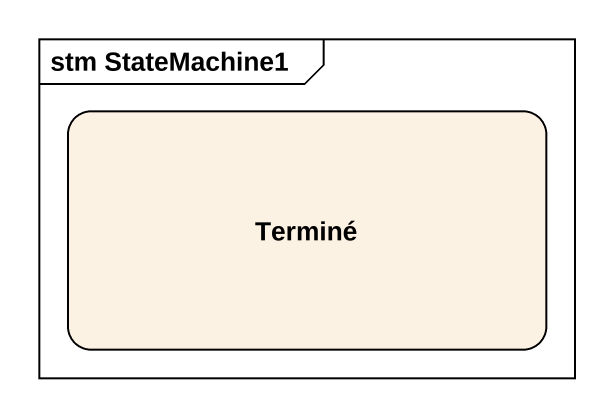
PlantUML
@startuml
mainframe stm StateMachine1
hide empty description
state Terminé
@enduml
